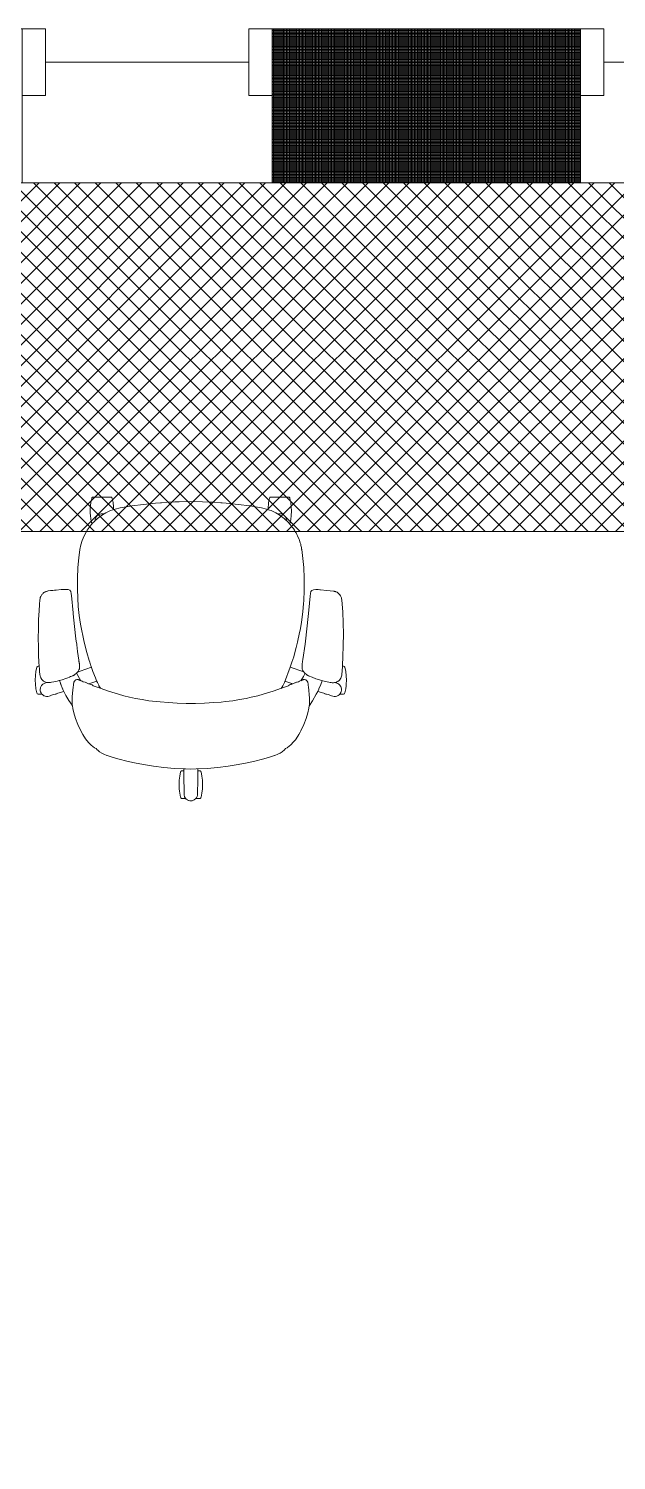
# Model space of a CAD drawing. Header units: inches. Extents: x -675 to 1187, y -924 to 1124.
# Drawn here: x 36.4 to 87, y 878 to 1001.2 of the extents above; entities that cross this region are included whole.
import ezdxf

# ---------------------------------------------------------------- set-up
doc = ezdxf.new("R2010")
doc.units = ezdxf.units.IN
doc.header["$MEASUREMENT"] = 0
for name, color, linetype, lineweight in [('A-Flor-Case', 7, 'Continuous', 20), ('A-Flor-Case-hatch', 50, 'Continuous', 9), ('A-Furn-Chair', 250, 'Continuous', 13), ('Base_dwg', 8, 'Continuous', 9), ('core and shell', 50, 'Continuous', 9)]:
    doc.layers.add(name, color=color, linetype=linetype, lineweight=lineweight)

# ---------------------------------------------------------------- blocks, each defined once
blk = doc.blocks.new('Base_dwg-531197-Level 1 Copy 1')
at = {"layer": 'A-Flor-Case-hatch'}
h = blk.add_hatch(dxfattribs=at)
h.set_pattern_fill('FP_3', color=256, style=0, pattern_type=2)
h.set_pattern_definition([(135, (1250.674, 1815.875), (-0.8838835, -0.8838835), []), (225, (1250.674, 1815.875), (0.8838835, -0.8838835), [])])
h.paths.add_polyline_path([(1104.41, 1746.92), (1104.41, 1776.92), (914.89, 1776.92), (914.89, 1881.87), (1121.16, 1881.87), (1121.16, 1911.87), (884.89, 1911.87), (884.89, 1746.92), (1004.32, 1746.92)], flags=0)
at = {"layer": 'A-Flor-Case', "flags": 128}
blk.add_lwpolyline([(1104.41, 1746.92), (1104.41, 1776.92), (914.89, 1776.92), (914.89, 1881.87), (1121.16, 1881.87), (1121.16, 1911.87), (884.89, 1911.87), (884.89, 1746.92)], close=True, dxfattribs=at)
at = {"layer": 'A-Furn-Chair'}
for p, q in [((1041.71, 1869.05), (1041.35, 1869.7)), ((1043.09, 1869.01), (1042.4, 1868.79)), ((1042.62, 1868.71), (1042.62, 1868.71))]:
    blk.add_line(p, q, dxfattribs=at)
at = {"layer": 'A-Furn-Chair', "flags": 128}
for points in [[(1043.4, 1868.39), (1043.4, 1868.4), (1043.4, 1868.4), (1043.27, 1868.62), (1043.26, 1868.65), (1043.14, 1868.9), (1043.07, 1869.05), (1042.98, 1869.28), (1042.76, 1869.84), (1042.67, 1870.1), (1042.58, 1870.35), (1042.56, 1870.42), (1042.49, 1870.63), (1042.44, 1870.78), (1042.23, 1871.46), (1042, 1872.36), (1041.69, 1873.92), (1041.58, 1874.65), (1041.5, 1875.44), (1041.42, 1876.9), (1041.43, 1877.84), (1041.47, 1878.78), (1041.55, 1879.61), (1041.64, 1880.34), (1041.72, 1880.72), (1041.83, 1881.1), (1042, 1881.51), (1042.2, 1881.88), (1042.27, 1881.99), (1042.34, 1882.1), (1042.43, 1882.22), (1042.54, 1882.37), (1042.59, 1882.43), (1042.77, 1882.64), (1042.89, 1882.75), (1042.96, 1882.82), (1043.03, 1882.88), (1043.06, 1882.91), (1043.14, 1882.99), (1043.49, 1883.25), (1043.87, 1883.48), (1044.27, 1883.67), (1044.68, 1883.81), (1045.1, 1883.91), (1046.11, 1884.08), (1047.12, 1884.21), (1048.13, 1884.32), (1048.57, 1884.35), (1048.57, 1884.35), (1048.64, 1884.35), (1049.14, 1884.39), (1049.8, 1884.42), (1049.85, 1884.42), (1050.16, 1884.44), (1051.18, 1884.45), (1052.19, 1884.44), (1052.71, 1884.41), (1053, 1884.4), (1053.21, 1884.39), (1053.75, 1884.35), (1053.86, 1884.34), (1054.22, 1884.32), (1055.24, 1884.21), (1056.24, 1884.08), (1057.25, 1883.91), (1057.68, 1883.81), (1057.95, 1883.72), (1058.09, 1883.67), (1058.48, 1883.48), (1058.86, 1883.25), (1059.21, 1882.99), (1059.54, 1882.69)], [(1042.66, 1882.51), (1042.65, 1882.53), (1042.58, 1882.94), (1042.54, 1883.29), (1042.53, 1883.42), (1042.52, 1883.63), (1042.53, 1883.81), (1042.55, 1884.12), (1042.58, 1884.37), (1042.65, 1884.73), (1042.67, 1884.78), (1042.7, 1884.8), (1042.72, 1884.82), (1042.77, 1884.83), (1044.3, 1884.83), (1044.35, 1884.82), (1044.37, 1884.8), (1044.39, 1884.78), (1044.42, 1884.73), (1044.49, 1884.36), (1044.53, 1884), (1044.54, 1883.77)], [(1059.54, 1882.69), (1059.69, 1882.51), (1059.7, 1882.53), (1059.77, 1882.9), (1059.81, 1883.26), (1059.83, 1883.63), (1059.83, 1883.63), (1059.81, 1884), (1059.77, 1884.37), (1059.7, 1884.73), (1059.68, 1884.78), (1059.66, 1884.8), (1059.63, 1884.82), (1059.58, 1884.83), (1058.06, 1884.83), (1058, 1884.82), (1057.98, 1884.8), (1057.96, 1884.78), (1057.93, 1884.73), (1057.86, 1884.37), (1057.84, 1884.17), (1057.82, 1883.99), (1057.82, 1883.85), (1057.81, 1883.77)], [(1042.95, 1882.81), (1042.95, 1882.87), (1042.96, 1882.92), (1042.98, 1883.02), (1043, 1883.05), (1043.03, 1883.13), (1043.08, 1883.19), (1043.1, 1883.22), (1043.18, 1883.29), (1043.19, 1883.29), (1043.27, 1883.34), (1043.35, 1883.38), (1043.37, 1883.38), (1043.48, 1883.4), (1043.52, 1883.41), (1043.6, 1883.4), (1043.69, 1883.39), (1043.7, 1883.38)], [(1058.65, 1883.38), (1058.72, 1883.4), (1058.8, 1883.4), (1058.89, 1883.4), (1058.96, 1883.39), (1059.1, 1883.33), (1059.16, 1883.29), (1059.23, 1883.23), (1059.28, 1883.18), (1059.32, 1883.13), (1059.36, 1883.05), (1059.38, 1882.98), (1059.39, 1882.92), (1059.4, 1882.87), (1059.4, 1882.81)], [(1059.69, 1882.51), (1059.83, 1882.35), (1059.92, 1882.23), (1059.99, 1882.13), (1060.09, 1881.99), (1060.13, 1881.91), (1060.22, 1881.76), (1060.3, 1881.61), (1060.35, 1881.51), (1060.48, 1881.2), (1060.51, 1881.13), (1060.52, 1881.1), (1060.58, 1880.9), (1060.62, 1880.78), (1060.62, 1880.77), (1060.62, 1880.76), (1060.63, 1880.73), (1060.64, 1880.67), (1060.68, 1880.5), (1060.7, 1880.37), (1060.7, 1880.37), (1060.71, 1880.34), (1060.81, 1879.57), (1060.88, 1878.77), (1060.93, 1877.86), (1060.93, 1876.84), (1060.89, 1875.93), (1060.87, 1875.69), (1060.81, 1874.98), (1060.75, 1874.53), (1060.68, 1874.05), (1060.57, 1873.38), (1060.53, 1873.2), (1060.36, 1872.37), (1060.24, 1871.91), (1060.12, 1871.46), (1060.02, 1871.11), (1059.87, 1870.63), (1059.72, 1870.2), (1059.22, 1868.9), (1059.08, 1868.62), (1058.95, 1868.39)], [(1060.89, 1869.8), (1060.92, 1869.76), (1060.93, 1869.75), (1061.18, 1869.53), (1061.2, 1869.51), (1061.23, 1869.5), (1061.28, 1869.47), (1061.31, 1869.46), (1061.33, 1869.45), (1061.39, 1869.43), (1061.51, 1869.38), (1061.61, 1869.34), (1061.92, 1869.22), (1061.93, 1869.22), (1062.43, 1869.06), (1062.63, 1869.01), (1062.77, 1868.97), (1062.79, 1868.97), (1063.16, 1868.89), (1063.24, 1868.88), (1063.34, 1868.87), (1063.39, 1868.87), (1063.4, 1868.87), (1063.44, 1868.87), (1063.53, 1868.88), (1063.57, 1868.89), (1063.7, 1868.93), (1063.72, 1868.94), (1063.79, 1868.97), (1063.82, 1868.98), (1063.85, 1869.01), (1063.91, 1869.05), (1063.95, 1869.09), (1064.02, 1869.18), (1064.08, 1869.27), (1064.11, 1869.36), (1064.14, 1869.43), (1064.15, 1869.51), (1064.16, 1869.59), (1064.21, 1870.24), (1064.22, 1870.4), (1064.25, 1871.07), (1064.28, 1872.11), (1064.29, 1873.06), (1064.27, 1874.01), (1064.23, 1874.94), (1064.16, 1875.99), (1064.14, 1876.1), (1064.12, 1876.17), (1064.1, 1876.24), (1064.05, 1876.34), (1063.99, 1876.42), (1063.93, 1876.49), (1063.86, 1876.56), (1063.8, 1876.61), (1063.75, 1876.65), (1063.65, 1876.69), (1063.62, 1876.71), (1063.54, 1876.73), (1063.5, 1876.74), (1063.44, 1876.75), (1063.16, 1876.78), (1062.88, 1876.81), (1062.32, 1876.86), (1062.26, 1876.87), (1062.13, 1876.88), (1062.01, 1876.88), (1061.92, 1876.88), (1061.71, 1876.87), (1061.59, 1876.81), (1061.58, 1876.81), (1061.5, 1876.71), (1061.49, 1876.7), (1061.46, 1876.57), (1061.45, 1876.54), (1061.43, 1876.33), (1061.32, 1875.1), (1061.18, 1873.77), (1061, 1872.2), (1060.81, 1870.86), (1060.79, 1870.71), (1060.76, 1870.46), (1060.75, 1870.28), (1060.75, 1870.14), (1060.76, 1870.07), (1060.79, 1869.96), (1060.84, 1869.87), (1060.88, 1869.81), (1060.89, 1869.8), (1059.72, 1870.2)], [(1040.27, 1868.13), (1039.95, 1868.03), (1039.66, 1867.94), (1039.65, 1867.93), (1039.63, 1867.92), (1039.57, 1867.9), (1039.54, 1867.9), (1039.51, 1867.89), (1039.38, 1867.86), (1039.29, 1867.83), (1039.21, 1867.8), (1039.08, 1867.76), (1038.99, 1867.73), (1038.89, 1867.7), (1038.78, 1867.7), (1038.66, 1867.72), (1038.58, 1867.75), (1038.55, 1867.76), (1038.45, 1867.82), (1038.42, 1867.85), (1038.37, 1867.9), (1038.05, 1867.9), (1038, 1867.92), (1037.97, 1867.93), (1037.95, 1867.95), (1037.93, 1868), (1037.86, 1868.36), (1037.82, 1868.76), (1037.8, 1869.1), (1037.82, 1869.49), (1037.86, 1869.83), (1037.93, 1870.2), (1037.95, 1870.25), (1037.97, 1870.27), (1038, 1870.28), (1038.05, 1870.29), (1038.14, 1870.29)], [(1050.57, 1861.46), (1050.72, 1861.46), (1051.18, 1861.45), (1051.63, 1861.46), (1052.57, 1861.5), (1053.5, 1861.57), (1054.39, 1861.69), (1055.25, 1861.83), (1056.02, 1861.98), (1056.68, 1862.13), (1057.34, 1862.3), (1057.86, 1862.45), (1057.86, 1862.45), (1058.37, 1862.61), (1058.4, 1862.62), (1058.65, 1862.72), (1058.85, 1862.82), (1059.04, 1862.94), (1059.07, 1862.96), (1059.19, 1863.07), (1059.22, 1863.1), (1059.32, 1863.22), (1059.45, 1863.28), (1059.65, 1863.44), (1059.74, 1863.51), (1059.87, 1863.63), (1059.92, 1863.69), (1059.98, 1863.75), (1060.1, 1863.88), (1060.16, 1863.96), (1060.22, 1864.04), (1060.22, 1864.05), (1060.47, 1864.42), (1060.58, 1864.63), (1060.64, 1864.74), (1060.89, 1865.27), (1061.09, 1865.8), (1061.23, 1866.27), (1061.32, 1866.68), (1061.36, 1866.9), (1061.36, 1866.9), (1061.38, 1866.92), (1061.65, 1867.33), (1061.96, 1867.88), (1062.08, 1868.13), (1062.4, 1868.03), (1062.69, 1867.94), (1062.7, 1867.93), (1062.72, 1867.92), (1062.78, 1867.9), (1062.81, 1867.9), (1062.84, 1867.89), (1062.97, 1867.86), (1063.06, 1867.83), (1063.27, 1867.76), (1063.38, 1867.72), (1063.49, 1867.7), (1063.6, 1867.7), (1063.72, 1867.73), (1063.83, 1867.78), (1063.93, 1867.84), (1063.98, 1867.9), (1064.3, 1867.9), (1064.35, 1867.92), (1064.38, 1867.93), (1064.4, 1867.95), (1064.42, 1868), (1064.49, 1868.36), (1064.52, 1868.61), (1064.54, 1868.74), (1064.55, 1869.1), (1064.54, 1869.47), (1064.49, 1869.83), (1064.42, 1870.2), (1064.4, 1870.25), (1064.38, 1870.27), (1064.35, 1870.28), (1064.3, 1870.29), (1064.21, 1870.29)], [(1051.79, 1861.46), (1051.77, 1860.3), (1051.77, 1859.99), (1051.76, 1859.85), (1051.76, 1859.62), (1051.76, 1859.53), (1051.76, 1859.4), (1051.76, 1859.3), (1051.75, 1859.19), (1051.72, 1859.08), (1051.67, 1858.98), (1051.59, 1858.89), (1051.5, 1858.82), (1051.47, 1858.8), (1051.4, 1858.76), (1051.29, 1858.73), (1051.18, 1858.72), (1051.09, 1858.72), (1051, 1858.74), (1050.98, 1858.75), (1050.87, 1858.8), (1050.85, 1858.82), (1050.78, 1858.87), (1050.71, 1858.94), (1050.7, 1858.96), (1050.64, 1859.06), (1050.62, 1859.11), (1050.6, 1859.17), (1050.59, 1859.28), (1050.59, 1859.3), (1050.59, 1859.46), (1050.59, 1859.71), (1050.59, 1859.85), (1050.59, 1859.99), (1050.58, 1860.3), (1050.57, 1861.37), (1050.57, 1861.46), (1049.78, 1861.5), (1048.86, 1861.57), (1047.96, 1861.69), (1047.11, 1861.83), (1046.33, 1861.98), (1045.67, 1862.13), (1045.01, 1862.3), (1044.5, 1862.45), (1043.98, 1862.61), (1043.95, 1862.62), (1043.7, 1862.72), (1043.51, 1862.82), (1043.31, 1862.94), (1043.29, 1862.96), (1043.17, 1863.07), (1043.13, 1863.1), (1043.03, 1863.22), (1042.9, 1863.28), (1042.61, 1863.5), (1042.39, 1863.72), (1042.13, 1864.04), (1041.89, 1864.42), (1041.77, 1864.63), (1041.46, 1865.27), (1041.26, 1865.8), (1041.12, 1866.27), (1041.04, 1866.66), (1041, 1866.9), (1040.98, 1866.92), (1040.96, 1866.93), (1040.7, 1867.34), (1040.44, 1867.78), (1040.27, 1868.13), (1040.18, 1868.3), (1040.17, 1868.33), (1040.15, 1868.36), (1039.99, 1868.75), (1039.97, 1868.79), (1039.96, 1868.84), (1039.88, 1869.06)], [(1042.21, 1868.86), (1042.08, 1868.91), (1041.93, 1868.96), (1041.84, 1869), (1041.77, 1869.03), (1041.71, 1869.05), (1041.66, 1869.07), (1041.62, 1869.09), (1041.61, 1869.09), (1041.59, 1869.1), (1041.57, 1869.11), (1041.55, 1869.12), (1041.55, 1869.12), (1041.52, 1869.13), (1041.51, 1869.13), (1041.48, 1869.14), (1041.48, 1869.14), (1041.46, 1869.14), (1041.45, 1869.14), (1041.45, 1869.14), (1041.44, 1869.14), (1041.44, 1869.14), (1041.43, 1869.14), (1041.42, 1869.14), (1041.42, 1869.14), (1041.42, 1869.14), (1041.36, 1869.14), (1041.32, 1869.13), (1041.3, 1869.12), (1041.25, 1869.1), (1041.24, 1869.08), (1041.2, 1869.05), (1041.16, 1869.01), (1041.16, 1869), (1041.13, 1868.91), (1041.12, 1868.87), (1041.11, 1868.85), (1041.1, 1868.78), (1041.09, 1868.7), (1041.09, 1868.66), (1041.06, 1868.48), (1041.03, 1868.23), (1040.98, 1867.68), (1040.96, 1867.46), (1040.96, 1867.39), (1040.96, 1867.31), (1040.96, 1867.28), (1040.96, 1867.26), (1040.98, 1867.03), (1040.98, 1866.98), (1041, 1866.9)], [(1041.45, 1869.79), (1041.66, 1869.86), (1042.63, 1870.2)], [(1061.36, 1866.9), (1061.37, 1867.01), (1061.39, 1867.28), (1061.39, 1867.32), (1061.39, 1867.34), (1061.39, 1867.39), (1061.39, 1867.42), (1061.39, 1867.47), (1061.38, 1867.58), (1061.36, 1867.83), (1061.32, 1868.23), (1061.29, 1868.48), (1061.27, 1868.66), (1061.25, 1868.8), (1061.24, 1868.87), (1061.23, 1868.91), (1061.19, 1869.01), (1061.13, 1869.07), (1061.1, 1869.1), (1061.06, 1869.12), (1061.03, 1869.13), (1060.94, 1869.14), (1060.93, 1869.14), (1060.93, 1869.14), (1060.92, 1869.14), (1060.92, 1869.14), (1060.92, 1869.14), (1060.91, 1869.14), (1060.9, 1869.14), (1060.9, 1869.14), (1060.9, 1869.14), (1060.9, 1869.14), (1060.9, 1869.14), (1060.9, 1869.14), (1060.9, 1869.14), (1060.9, 1869.14), (1060.88, 1869.14), (1060.87, 1869.14), (1060.84, 1869.13), (1060.83, 1869.13), (1060.81, 1869.12), (1060.78, 1869.11), (1060.77, 1869.11), (1060.76, 1869.1), (1060.75, 1869.1), (1060.74, 1869.09), (1060.73, 1869.09), (1060.69, 1869.07), (1060.58, 1869.03), (1060.51, 1869), (1060.42, 1868.96), (1060.33, 1868.93), (1060.27, 1868.91), (1060.14, 1868.86), (1060.12, 1868.85), (1059.95, 1868.79)], [(1060.64, 1869.05), (1060.85, 1869.41), (1061, 1869.69)], [(1062.08, 1868.13), (1062.18, 1868.31), (1062.19, 1868.35), (1062.36, 1868.73), (1062.47, 1869.05)], [(1038.37, 1867.9), (1038.32, 1867.96), (1038.3, 1868), (1038.26, 1868.09), (1038.25, 1868.1), (1038.23, 1868.19), (1038.23, 1868.3), (1038.24, 1868.42), (1038.25, 1868.45), (1038.28, 1868.53), (1038.34, 1868.63), (1038.42, 1868.72), (1038.46, 1868.75), (1038.51, 1868.79), (1038.61, 1868.84), (1038.63, 1868.84), (1038.72, 1868.87), (1038.78, 1868.89), (1038.81, 1868.9)], [(1042.23, 1868.85), (1042.21, 1868.86), (1042.39, 1868.79), (1042.49, 1868.75), (1042.58, 1868.72), (1042.58, 1868.72), (1042.62, 1868.71), (1042.66, 1868.69), (1042.69, 1868.68), (1042.72, 1868.66), (1042.78, 1868.62), (1043.38, 1868.4), (1044.1, 1868.15), (1044.95, 1867.88), (1045.42, 1867.76), (1045.91, 1867.64), (1046.43, 1867.53), (1046.98, 1867.42), (1047.57, 1867.33), (1048.2, 1867.25), (1048.53, 1867.22), (1049.26, 1867.16), (1049.63, 1867.14), (1050, 1867.12), (1050.77, 1867.1), (1051.58, 1867.1), (1052.36, 1867.12), (1052.74, 1867.14), (1053.09, 1867.16), (1053.77, 1867.21), (1054.15, 1867.25), (1054.78, 1867.33), (1055.37, 1867.42), (1055.92, 1867.53), (1056.36, 1867.62), (1056.93, 1867.76), (1057.4, 1867.88), (1058.25, 1868.15), (1058.97, 1868.4), (1059.57, 1868.62), (1059.58, 1868.62), (1059.58, 1868.63), (1059.64, 1868.66), (1059.66, 1868.68), (1059.69, 1868.69), (1059.73, 1868.71), (1059.75, 1868.71), (1059.76, 1868.72), (1059.77, 1868.72), (1059.81, 1868.74), (1059.82, 1868.74), (1059.84, 1868.75), (1059.85, 1868.75), (1059.86, 1868.75), (1059.86, 1868.75), (1059.95, 1868.79), (1059.26, 1869.01)], [(1063.98, 1867.9), (1064.02, 1867.94), (1064.06, 1868.02), (1064.1, 1868.12), (1064.12, 1868.22), (1064.13, 1868.26), (1064.12, 1868.33), (1064.1, 1868.45), (1064.06, 1868.56), (1064.04, 1868.59), (1064, 1868.66), (1063.91, 1868.74), (1063.82, 1868.8), (1063.72, 1868.84), (1063.57, 1868.89)], [(1050.57, 1861.31), (1050.41, 1861.31), (1050.36, 1861.3), (1050.34, 1861.28), (1050.32, 1861.26), (1050.29, 1861.21), (1050.22, 1860.85), (1050.2, 1860.67), (1050.18, 1860.48), (1050.17, 1860.12), (1050.18, 1859.75), (1050.2, 1859.56), (1050.22, 1859.38), (1050.29, 1859.02), (1050.32, 1858.97), (1050.34, 1858.95), (1050.36, 1858.93), (1050.41, 1858.92), (1050.73, 1858.92)], [(1051.62, 1858.92), (1051.94, 1858.92), (1051.99, 1858.93), (1052.02, 1858.95), (1052.04, 1858.97), (1052.06, 1859.02), (1052.13, 1859.38), (1052.17, 1859.75), (1052.19, 1860.12), (1052.17, 1860.48), (1052.15, 1860.67), (1052.13, 1860.85), (1052.06, 1861.21), (1052.04, 1861.26), (1052.02, 1861.28), (1051.99, 1861.3), (1051.94, 1861.31), (1051.78, 1861.31)]]:
    blk.add_lwpolyline(points, dxfattribs=at)
blk.add_lwpolyline([(1041.36, 1869.71), (1041.4, 1869.74), (1041.43, 1869.78), (1041.47, 1869.82), (1041.51, 1869.88), (1041.56, 1869.97), (1041.59, 1870.06), (1041.6, 1870.13), (1041.6, 1870.15), (1041.61, 1870.22), (1041.6, 1870.3), (1041.59, 1870.44), (1041.59, 1870.47), (1041.59, 1870.5), (1041.59, 1870.52), (1041.59, 1870.54), (1041.58, 1870.56), (1041.58, 1870.59), (1041.58, 1870.62), (1041.57, 1870.63), (1041.57, 1870.66), (1041.56, 1870.71), (1041.55, 1870.8), (1041.44, 1871.56), (1041.37, 1872.12), (1041.36, 1872.19), (1041.34, 1872.32), (1041.32, 1872.43), (1041.27, 1872.9), (1041.12, 1874.24), (1041.06, 1874.81), (1041.05, 1874.92), (1041.03, 1875.18), (1040.94, 1876.1), (1040.92, 1876.34), (1040.9, 1876.56), (1040.85, 1876.73), (1040.77, 1876.82), (1040.64, 1876.88), (1040.44, 1876.9), (1040.34, 1876.9), (1040.23, 1876.89), (1040.09, 1876.88), (1040.04, 1876.88), (1039.61, 1876.84), (1039.45, 1876.83), (1039.32, 1876.81), (1039.11, 1876.79), (1038.91, 1876.77), (1038.86, 1876.76), (1038.82, 1876.75), (1038.76, 1876.73), (1038.7, 1876.71), (1038.66, 1876.69), (1038.61, 1876.66), (1038.59, 1876.65), (1038.55, 1876.62), (1038.52, 1876.6), (1038.49, 1876.57), (1038.47, 1876.56), (1038.45, 1876.54), (1038.42, 1876.5), (1038.37, 1876.45), (1038.33, 1876.39), (1038.27, 1876.29), (1038.23, 1876.19), (1038.21, 1876.09), (1038.2, 1876.01), (1038.16, 1875.59), (1038.13, 1875.05), (1038.09, 1874.32), (1038.07, 1873.45), (1038.06, 1872.75), (1038.07, 1871.89), (1038.09, 1871.27), (1038.12, 1870.6), (1038.15, 1870.05), (1038.17, 1869.8), (1038.19, 1869.6), (1038.21, 1869.45), (1038.24, 1869.37), (1038.27, 1869.29), (1038.36, 1869.16), (1038.4, 1869.11), (1038.44, 1869.07), (1038.5, 1869.02), (1038.56, 1868.99), (1038.63, 1868.95), (1038.7, 1868.93), (1038.78, 1868.9), (1038.8, 1868.9), (1038.86, 1868.89), (1038.92, 1868.89), (1038.96, 1868.88), (1039.01, 1868.89), (1039.1, 1868.89), (1039.19, 1868.91), (1039.39, 1868.95), (1039.53, 1868.98), (1039.68, 1869.01), (1039.85, 1869.06), (1039.9, 1869.07), (1040.01, 1869.1), (1040.01, 1869.1), (1040.11, 1869.13), (1040.42, 1869.23), (1040.43, 1869.24), (1040.6, 1869.3), (1040.74, 1869.35), (1040.84, 1869.4), (1040.94, 1869.44), (1041.02, 1869.47), (1041.07, 1869.49), (1041.1, 1869.5), (1041.12, 1869.52), (1041.15, 1869.53), (1041.17, 1869.55)], close=True, dxfattribs=at)
at = {"layer": 'core and shell'}
for p, q in [((1084.67, 1925.08), (1058.17, 1925.08)), ((1084.67, 1924.96), (1058.17, 1924.96)), ((1084.67, 1924.83), (1058.17, 1924.83)), ((1084.67, 1924.71), (1058.17, 1924.71)), ((1084.67, 1924.58), (1058.17, 1924.58)), ((1084.67, 1924.46), (1058.17, 1924.46)), ((1058.27, 1911.87), (1058.27, 1925.12)), ((1058.4, 1911.87), (1058.4, 1925.12)), ((1058.52, 1911.87), (1058.52, 1925.12)), ((1058.65, 1911.87), (1058.65, 1925.12)), ((1058.77, 1911.87), (1058.77, 1925.12)), ((1058.9, 1911.87), (1058.9, 1925.12)), ((1059.02, 1911.87), (1059.02, 1925.12)), ((1059.15, 1911.87), (1059.15, 1925.12)), ((1059.27, 1911.87), (1059.27, 1925.12)), ((1059.4, 1911.87), (1059.4, 1925.12)), ((1059.52, 1911.87), (1059.52, 1925.12)), ((1059.65, 1911.87), (1059.65, 1925.12)), ((1059.77, 1911.87), (1059.77, 1925.12)), ((1059.9, 1911.87), (1059.9, 1925.12)), ((1060.02, 1911.87), (1060.02, 1925.12)), ((1060.15, 1911.87), (1060.15, 1925.12)), ((1060.27, 1911.87), (1060.27, 1925.12)), ((1060.4, 1911.87), (1060.4, 1925.12)), ((1060.52, 1911.87), (1060.52, 1925.12)), ((1060.65, 1911.87), (1060.65, 1925.12)), ((1060.77, 1911.87), (1060.77, 1925.12)), ((1060.9, 1911.87), (1060.9, 1925.12)), ((1061.02, 1911.87), (1061.02, 1925.12)), ((1061.15, 1911.87), (1061.15, 1925.12)), ((1061.27, 1911.87), (1061.27, 1925.12)), ((1061.4, 1911.87), (1061.4, 1925.12)), ((1061.52, 1911.87), (1061.52, 1925.12)), ((1061.65, 1911.87), (1061.65, 1925.12)), ((1061.77, 1911.87), (1061.77, 1925.12)), ((1061.9, 1911.87), (1061.9, 1925.12)), ((1062.02, 1911.87), (1062.02, 1925.12)), ((1062.15, 1911.87), (1062.15, 1925.12)), ((1062.27, 1911.87), (1062.27, 1925.12)), ((1062.4, 1911.87), (1062.4, 1925.12)), ((1062.52, 1911.87), (1062.52, 1925.12)), ((1062.65, 1911.87), (1062.65, 1925.12)), ((1062.77, 1911.87), (1062.77, 1925.12)), ((1062.9, 1911.87), (1062.9, 1925.12)), ((1063.02, 1911.87), (1063.02, 1925.12)), ((1063.15, 1911.87), (1063.15, 1925.12)), ((1063.27, 1911.87), (1063.27, 1925.12)), ((1063.4, 1911.87), (1063.4, 1925.12)), ((1063.52, 1911.87), (1063.52, 1925.12)), ((1063.65, 1911.87), (1063.65, 1925.12)), ((1063.77, 1911.87), (1063.77, 1925.12)), ((1063.9, 1911.87), (1063.9, 1925.12)), ((1064.02, 1911.87), (1064.02, 1925.12)), ((1064.15, 1911.87), (1064.15, 1925.12)), ((1064.27, 1911.87), (1064.27, 1925.12)), ((1064.4, 1911.87), (1064.4, 1925.12)), ((1064.52, 1911.87), (1064.52, 1925.12)), ((1064.65, 1911.87), (1064.65, 1925.12)), ((1064.77, 1911.87), (1064.77, 1925.12)), ((1064.9, 1911.87), (1064.9, 1925.12)), ((1065.02, 1911.87), (1065.02, 1925.12)), ((1065.15, 1911.87), (1065.15, 1925.12)), ((1065.27, 1911.87), (1065.27, 1925.12)), ((1065.4, 1911.87), (1065.4, 1925.12)), ((1065.52, 1911.87), (1065.52, 1925.12)), ((1065.65, 1911.87), (1065.65, 1925.12)), ((1065.77, 1911.87), (1065.77, 1925.12)), ((1065.9, 1911.87), (1065.9, 1925.12)), ((1066.02, 1911.87), (1066.02, 1925.12)), ((1066.15, 1911.87), (1066.15, 1925.12)), ((1066.27, 1911.87), (1066.27, 1925.12)), ((1066.4, 1911.87), (1066.4, 1925.12)), ((1066.52, 1911.87), (1066.52, 1925.12)), ((1066.65, 1911.87), (1066.65, 1925.12)), ((1066.77, 1911.87), (1066.77, 1925.12)), ((1066.9, 1911.87), (1066.9, 1925.12)), ((1067.02, 1911.87), (1067.02, 1925.12)), ((1067.15, 1911.87), (1067.15, 1925.12)), ((1067.27, 1911.87), (1067.27, 1925.12)), ((1067.4, 1911.87), (1067.4, 1925.12)), ((1067.52, 1911.87), (1067.52, 1925.12)), ((1067.65, 1911.87), (1067.65, 1925.12)), ((1067.77, 1911.87), (1067.77, 1925.12)), ((1067.9, 1911.87), (1067.9, 1925.12)), ((1068.02, 1911.87), (1068.02, 1925.12)), ((1068.15, 1911.87), (1068.15, 1925.12)), ((1068.27, 1911.87), (1068.27, 1925.12)), ((1068.4, 1911.87), (1068.4, 1925.12)), ((1068.52, 1911.87), (1068.52, 1925.12)), ((1068.65, 1911.87), (1068.65, 1925.12)), ((1068.77, 1911.87), (1068.77, 1925.12)), ((1068.9, 1911.87), (1068.9, 1925.12)), ((1069.02, 1911.87), (1069.02, 1925.12)), ((1069.15, 1911.87), (1069.15, 1925.12)), ((1069.27, 1911.87), (1069.27, 1925.12)), ((1069.4, 1911.87), (1069.4, 1925.12)), ((1069.52, 1911.87), (1069.52, 1925.12)), ((1069.65, 1911.87), (1069.65, 1925.12)), ((1069.77, 1911.87), (1069.77, 1925.12)), ((1069.9, 1911.87), (1069.9, 1925.12)), ((1070.02, 1911.87), (1070.02, 1925.12)), ((1070.15, 1911.87), (1070.15, 1925.12)), ((1070.27, 1911.87), (1070.27, 1925.12)), ((1070.4, 1911.87), (1070.4, 1925.12)), ((1070.52, 1911.87), (1070.52, 1925.12)), ((1070.65, 1911.87), (1070.65, 1925.12)), ((1070.77, 1911.87), (1070.77, 1925.12)), ((1070.9, 1911.87), (1070.9, 1925.12)), ((1071.02, 1911.87), (1071.02, 1925.12)), ((1071.15, 1911.87), (1071.15, 1925.12)), ((1071.27, 1911.87), (1071.27, 1925.12)), ((1071.4, 1911.87), (1071.4, 1925.12)), ((1071.52, 1911.87), (1071.52, 1925.12)), ((1071.65, 1911.87), (1071.65, 1925.12)), ((1071.77, 1911.87), (1071.77, 1925.12)), ((1071.9, 1911.87), (1071.9, 1925.12)), ((1072.02, 1911.87), (1072.02, 1925.12)), ((1072.15, 1911.87), (1072.15, 1925.12)), ((1072.27, 1911.87), (1072.27, 1925.12)), ((1072.4, 1911.87), (1072.4, 1925.12)), ((1072.52, 1911.87), (1072.52, 1925.12)), ((1072.65, 1911.87), (1072.65, 1925.12)), ((1072.77, 1911.87), (1072.77, 1925.12)), ((1072.9, 1911.87), (1072.9, 1925.12)), ((1073.02, 1911.87), (1073.02, 1925.12)), ((1073.15, 1911.87), (1073.15, 1925.12)), ((1073.27, 1911.87), (1073.27, 1925.12)), ((1073.4, 1911.87), (1073.4, 1925.12)), ((1073.52, 1911.87), (1073.52, 1925.12)), ((1073.65, 1911.87), (1073.65, 1925.12)), ((1073.77, 1911.87), (1073.77, 1925.12)), ((1073.9, 1911.87), (1073.9, 1925.12)), ((1074.02, 1911.87), (1074.02, 1925.12)), ((1074.15, 1911.87), (1074.15, 1925.12)), ((1074.27, 1911.87), (1074.27, 1925.12)), ((1074.4, 1911.87), (1074.4, 1925.12)), ((1074.52, 1911.87), (1074.52, 1925.12)), ((1074.65, 1911.87), (1074.65, 1925.12)), ((1074.77, 1911.87), (1074.77, 1925.12)), ((1074.9, 1911.87), (1074.9, 1925.12)), ((1075.02, 1911.87), (1075.02, 1925.12)), ((1075.15, 1911.87), (1075.15, 1925.12)), ((1075.27, 1911.87), (1075.27, 1925.12)), ((1075.4, 1911.87), (1075.4, 1925.12)), ((1075.52, 1911.87), (1075.52, 1925.12)), ((1075.65, 1911.87), (1075.65, 1925.12)), ((1075.77, 1911.87), (1075.77, 1925.12)), ((1075.9, 1911.87), (1075.9, 1925.12)), ((1076.02, 1911.87), (1076.02, 1925.12)), ((1076.15, 1911.87), (1076.15, 1925.12)), ((1076.27, 1911.87), (1076.27, 1925.12)), ((1076.4, 1911.87), (1076.4, 1925.12)), ((1076.52, 1911.87), (1076.52, 1925.12)), ((1076.65, 1911.87), (1076.65, 1925.12)), ((1076.77, 1911.87), (1076.77, 1925.12)), ((1076.9, 1911.87), (1076.9, 1925.12)), ((1077.02, 1911.87), (1077.02, 1925.12)), ((1077.15, 1911.87), (1077.15, 1925.12)), ((1077.27, 1911.87), (1077.27, 1925.12)), ((1077.4, 1911.87), (1077.4, 1925.12)), ((1077.52, 1911.87), (1077.52, 1925.12)), ((1077.65, 1911.87), (1077.65, 1925.12)), ((1077.77, 1911.87), (1077.77, 1925.12)), ((1077.9, 1911.87), (1077.9, 1925.12)), ((1078.02, 1911.87), (1078.02, 1925.12)), ((1078.15, 1911.87), (1078.15, 1925.12)), ((1078.27, 1911.87), (1078.27, 1925.12)), ((1078.4, 1911.87), (1078.4, 1925.12)), ((1078.52, 1911.87), (1078.52, 1925.12)), ((1078.65, 1911.87), (1078.65, 1925.12)), ((1078.77, 1911.87), (1078.77, 1925.12)), ((1078.9, 1911.87), (1078.9, 1925.12)), ((1079.02, 1911.87), (1079.02, 1925.12)), ((1079.15, 1911.87), (1079.15, 1925.12)), ((1079.27, 1911.87), (1079.27, 1925.12)), ((1079.4, 1911.87), (1079.4, 1925.12)), ((1079.52, 1911.87), (1079.52, 1925.12)), ((1079.65, 1911.87), (1079.65, 1925.12)), ((1079.77, 1911.87), (1079.77, 1925.12)), ((1079.9, 1911.87), (1079.9, 1925.12)), ((1080.02, 1911.87), (1080.02, 1925.12)), ((1080.15, 1911.87), (1080.15, 1925.12)), ((1080.27, 1911.87), (1080.27, 1925.12)), ((1080.4, 1911.87), (1080.4, 1925.12)), ((1080.52, 1911.87), (1080.52, 1925.12)), ((1080.65, 1911.87), (1080.65, 1925.12)), ((1080.77, 1911.87), (1080.77, 1925.12)), ((1080.9, 1911.87), (1080.9, 1925.12)), ((1081.02, 1911.87), (1081.02, 1925.12)), ((1081.15, 1911.87), (1081.15, 1925.12)), ((1081.27, 1911.87), (1081.27, 1925.12)), ((1081.4, 1911.87), (1081.4, 1925.12)), ((1081.52, 1911.87), (1081.52, 1925.12)), ((1081.65, 1911.87), (1081.65, 1925.12)), ((1081.77, 1911.87), (1081.77, 1925.12)), ((1081.9, 1911.87), (1081.9, 1925.12)), ((1082.02, 1911.87), (1082.02, 1925.12)), ((1082.15, 1911.87), (1082.15, 1925.12)), ((1082.27, 1911.87), (1082.27, 1925.12)), ((1082.4, 1911.87), (1082.4, 1925.12)), ((1082.52, 1911.87), (1082.52, 1925.12)), ((1082.65, 1911.87), (1082.65, 1925.12)), ((1082.77, 1911.87), (1082.77, 1925.12)), ((1082.9, 1911.87), (1082.9, 1925.12)), ((1083.02, 1911.87), (1083.02, 1925.12)), ((1083.15, 1911.87), (1083.15, 1925.12)), ((1083.27, 1911.87), (1083.27, 1925.12)), ((1083.4, 1911.87), (1083.4, 1925.12)), ((1083.52, 1911.87), (1083.52, 1925.12)), ((1083.65, 1911.87), (1083.65, 1925.12)), ((1083.77, 1911.87), (1083.77, 1925.12)), ((1083.9, 1911.87), (1083.9, 1925.12)), ((1084.02, 1911.87), (1084.02, 1925.12)), ((1084.15, 1911.87), (1084.15, 1925.12)), ((1084.27, 1911.87), (1084.27, 1925.12)), ((1084.4, 1911.87), (1084.4, 1925.12)), ((1084.52, 1911.87), (1084.52, 1925.12)), ((1084.65, 1911.87), (1084.65, 1925.12)), ((1084.67, 1924.33), (1058.17, 1924.33)), ((1084.67, 1924.21), (1058.17, 1924.21)), ((1084.67, 1924.08), (1058.17, 1924.08)), ((1084.67, 1923.96), (1058.17, 1923.96)), ((1084.67, 1923.83), (1058.17, 1923.83)), ((1084.67, 1923.71), (1058.17, 1923.71)), ((1084.67, 1923.58), (1058.17, 1923.58)), ((1084.67, 1923.46), (1058.17, 1923.46)), ((1084.67, 1923.33), (1058.17, 1923.33)), ((1084.67, 1923.21), (1058.17, 1923.21)), ((1084.67, 1923.08), (1058.17, 1923.08)), ((1084.67, 1922.96), (1058.17, 1922.96)), ((1084.67, 1922.83), (1058.17, 1922.83)), ((1084.67, 1922.71), (1058.17, 1922.71)), ((1084.67, 1922.58), (1058.17, 1922.58)), ((1084.67, 1922.46), (1058.17, 1922.46)), ((1084.67, 1922.33), (1058.17, 1922.33)), ((1084.67, 1922.21), (1058.17, 1922.21)), ((1084.67, 1922.08), (1058.17, 1922.08)), ((1084.67, 1921.96), (1058.17, 1921.96)), ((1084.67, 1921.83), (1058.17, 1921.83)), ((1084.67, 1921.71), (1058.17, 1921.71)), ((1084.67, 1921.58), (1058.17, 1921.58)), ((1084.67, 1921.46), (1058.17, 1921.46)), ((1084.67, 1921.33), (1058.17, 1921.33)), ((1084.67, 1921.21), (1058.17, 1921.21)), ((1084.67, 1921.08), (1058.17, 1921.08)), ((1084.67, 1920.96), (1058.17, 1920.96)), ((1084.67, 1920.83), (1058.17, 1920.83)), ((1084.67, 1920.71), (1058.17, 1920.71)), ((1084.67, 1920.58), (1058.17, 1920.58)), ((1084.67, 1920.46), (1058.17, 1920.46)), ((1084.67, 1920.33), (1058.17, 1920.33)), ((1084.67, 1920.21), (1058.17, 1920.21)), ((1084.67, 1920.08), (1058.17, 1920.08)), ((1084.67, 1919.96), (1058.17, 1919.96)), ((1084.67, 1919.83), (1058.17, 1919.83)), ((1084.67, 1919.71), (1058.17, 1919.71)), ((1084.67, 1919.58), (1058.17, 1919.58)), ((1084.67, 1919.46), (1058.17, 1919.46)), ((1084.67, 1919.33), (1058.17, 1919.33)), ((1084.67, 1919.21), (1058.17, 1919.21)), ((1084.67, 1919.08), (1058.17, 1919.08)), ((1084.67, 1918.96), (1058.17, 1918.96)), ((1084.67, 1918.83), (1058.17, 1918.83)), ((1084.67, 1918.71), (1058.17, 1918.71)), ((1084.67, 1918.58), (1058.17, 1918.58)), ((1084.67, 1918.46), (1058.17, 1918.46)), ((1084.67, 1918.33), (1058.17, 1918.33)), ((1084.67, 1918.21), (1058.17, 1918.21)), ((1084.67, 1918.08), (1058.17, 1918.08)), ((1084.67, 1917.96), (1058.17, 1917.96)), ((1084.67, 1917.83), (1058.17, 1917.83)), ((1084.67, 1917.71), (1058.17, 1917.71)), ((1084.67, 1917.58), (1058.17, 1917.58)), ((1084.67, 1917.46), (1058.17, 1917.46)), ((1084.67, 1917.33), (1058.17, 1917.33)), ((1084.67, 1917.21), (1058.17, 1917.21)), ((1084.67, 1917.08), (1058.17, 1917.08)), ((1084.67, 1916.96), (1058.17, 1916.96)), ((1084.67, 1916.83), (1058.17, 1916.83)), ((1084.67, 1916.71), (1058.17, 1916.71)), ((1084.67, 1916.58), (1058.17, 1916.58)), ((1084.67, 1916.46), (1058.17, 1916.46)), ((1084.67, 1916.33), (1058.17, 1916.33)), ((1084.67, 1916.21), (1058.17, 1916.21)), ((1084.67, 1916.08), (1058.17, 1916.08)), ((1084.67, 1915.96), (1058.17, 1915.96)), ((1084.67, 1915.83), (1058.17, 1915.83)), ((1084.67, 1915.71), (1058.17, 1915.71)), ((1084.67, 1915.58), (1058.17, 1915.58)), ((1084.67, 1915.46), (1058.17, 1915.46)), ((1084.67, 1915.33), (1058.17, 1915.33)), ((1084.67, 1915.21), (1058.17, 1915.21)), ((1084.67, 1915.08), (1058.17, 1915.08)), ((1084.67, 1914.96), (1058.17, 1914.96)), ((1084.67, 1914.83), (1058.17, 1914.83)), ((1084.67, 1914.71), (1058.17, 1914.71)), ((1084.67, 1914.58), (1058.17, 1914.58)), ((1084.67, 1914.46), (1058.17, 1914.46)), ((1084.67, 1914.33), (1058.17, 1914.33)), ((1084.67, 1914.21), (1058.17, 1914.21)), ((1084.67, 1914.08), (1058.17, 1914.08)), ((1084.67, 1913.96), (1058.17, 1913.96)), ((1084.67, 1913.83), (1058.17, 1913.83)), ((1084.67, 1913.71), (1058.17, 1913.71)), ((1084.67, 1913.58), (1058.17, 1913.58)), ((1084.67, 1913.46), (1058.17, 1913.46)), ((1084.67, 1913.33), (1058.17, 1913.33)), ((1084.67, 1913.21), (1058.17, 1913.21)), ((1084.67, 1913.08), (1058.17, 1913.08)), ((1084.67, 1912.96), (1058.17, 1912.96)), ((1084.67, 1912.83), (1058.17, 1912.83)), ((1084.67, 1912.71), (1058.17, 1912.71)), ((1084.67, 1912.58), (1058.17, 1912.58)), ((1084.67, 1912.46), (1058.17, 1912.46)), ((1084.67, 1912.33), (1058.17, 1912.33)), ((1084.67, 1912.21), (1058.17, 1912.21)), ((1084.67, 1912.08), (1058.17, 1912.08)), ((1084.67, 1911.96), (1058.17, 1911.96))]:
    blk.add_line(p, q, dxfattribs=at)
at = {"layer": 'core and shell', "flags": 128}
for points in [[(1036.67, 1911.87), (906.39, 1911.87), (906.39, 1925.12), (1036.67, 1925.12), (1036.67, 1911.87), (1058.17, 1911.87)], [(1084.67, 1911.87), (1058.17, 1911.87), (1058.17, 1925.12), (1084.67, 1925.12), (1084.67, 1911.87), (1106.17, 1911.87)], [(1038.67, 1922.25), (1038.67, 1922.25), (1056.17, 1922.25), (1056.17, 1922.25), (1038.67, 1922.25), (1038.67, 1922.25), (1056.17, 1922.25), (1056.17, 1922.25)], [(1086.67, 1922.25), (1086.67, 1922.25), (1104.17, 1922.25), (1104.17, 1922.25), (1086.67, 1922.25), (1086.67, 1922.25), (1104.17, 1922.25), (1104.17, 1922.25)]]:
    blk.add_lwpolyline(points, dxfattribs=at)
for points in [[(1038.67, 1919.37), (1036.67, 1919.37), (1036.67, 1925.12), (1038.67, 1925.12)], [(1056.17, 1919.37), (1058.17, 1919.37), (1058.17, 1925.12), (1056.17, 1925.12)], [(1086.67, 1919.37), (1084.67, 1919.37), (1084.67, 1925.12), (1086.67, 1925.12)]]:
    blk.add_lwpolyline(points, close=True, dxfattribs=at)

msp = doc.modelspace()

# ---------------------------------------------------------------- block references
at = {"layer": 'Base_dwg', "color": 7, "lineweight": 20}
msp.add_blockref('Base_dwg-531197-Level 1 Copy 1', (-1000.79, -923.95), dxfattribs=at)

doc.saveas('drawing.dxf')
